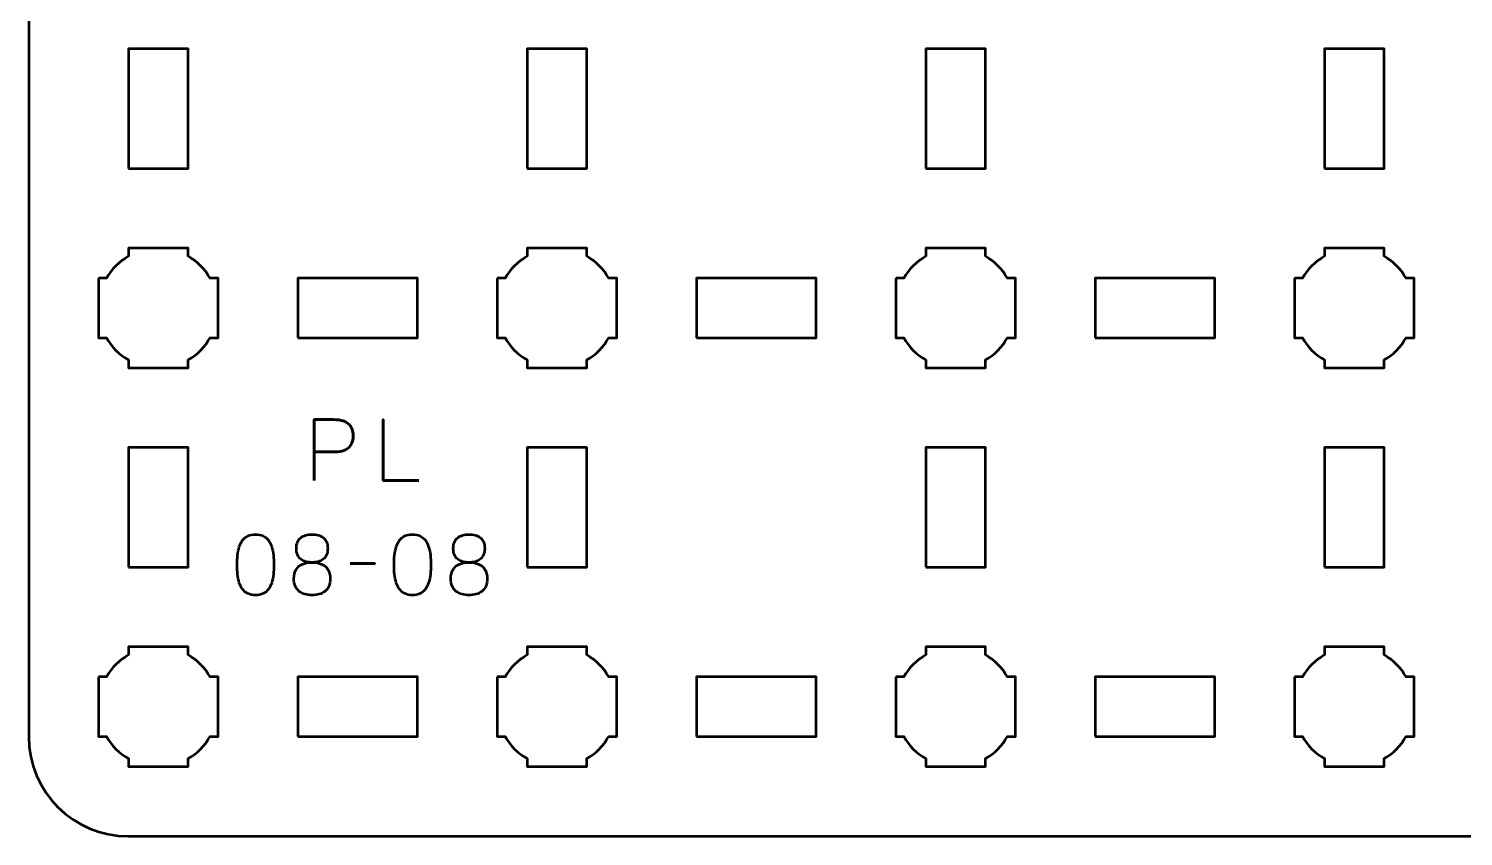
# Model space of a CAD drawing. Header units: centimetres. Extents: x -18.1 to -2.9, y -22.5 to -7.2.
# Drawn here: x -18.15 to -10.95, y -22.5 to -18.45 of the extents above; entities that cross this region are included whole.
import ezdxf

# ---------------------------------------------------------------- set-up
doc = ezdxf.new("R2010")
doc.units = ezdxf.units.CM
doc.header["$MEASUREMENT"] = 0
doc.layers.add('Layer 1', color=7, linetype='Continuous')

msp = doc.modelspace()

# ---------------------------------------------------------------- linework, layer by layer
at = {"layer": 'Layer 1', "lineweight": 53}
for points in [[(-17.65, -19.15), (-17.35, -19.15), (-17.35, -18.55), (-17.65, -18.55), (-17.65, -19.15)], [(-15.65, -19.15), (-15.35, -19.15), (-15.35, -18.55), (-15.65, -18.55), (-15.65, -19.15)], [(-13.65, -19.15), (-13.35, -19.15), (-13.35, -18.55), (-13.65, -18.55), (-13.65, -19.15)], [(-11.65, -19.15), (-11.35, -19.15), (-11.35, -18.55), (-11.65, -18.55), (-11.65, -19.15)], [(-16.8, -20), (-16.2, -20), (-16.2, -19.7), (-16.8, -19.7), (-16.8, -20)], [(-14.8, -20), (-14.2, -20), (-14.2, -19.7), (-14.8, -19.7), (-14.8, -20)], [(-12.8, -20), (-12.2, -20), (-12.2, -19.7), (-12.8, -19.7), (-12.8, -20)], [(-17.65, -21.15), (-17.35, -21.15), (-17.35, -20.55), (-17.65, -20.55), (-17.65, -21.15)], [(-15.65, -21.15), (-15.35, -21.15), (-15.35, -20.55), (-15.65, -20.55), (-15.65, -21.15)], [(-13.65, -21.15), (-13.35, -21.15), (-13.35, -20.55), (-13.65, -20.55), (-13.65, -21.15)], [(-11.65, -21.15), (-11.35, -21.15), (-11.35, -20.55), (-11.65, -20.55), (-11.65, -21.15)], [(-16.8, -22), (-16.2, -22), (-16.2, -21.7), (-16.8, -21.7), (-16.8, -22)], [(-14.8, -22), (-14.2, -22), (-14.2, -21.7), (-14.8, -21.7), (-14.8, -22)], [(-12.8, -22), (-12.2, -22), (-12.2, -21.7), (-12.8, -21.7), (-12.8, -22)]]:
    msp.add_lwpolyline(points, close=True, dxfattribs=at)
for points, knots in [([(-18.15, -22), (-18.15, -22), (-18.15, -7.7), (-18.15, -7.7), (-18.15, -7.7), (-18.15, -7.42391), (-17.92609, -7.2), (-17.65, -7.2), (-17.65, -7.2), (-17.65, -7.2), (-3.35, -7.2), (-3.35, -7.2), (-3.35, -7.2), (-3.07391, -7.2), (-2.85, -7.42391), (-2.85, -7.7), (-2.85, -7.7), (-2.85, -7.7), (-2.85, -22), (-2.85, -22), (-2.85, -22), (-2.85, -22.27609), (-3.07391, -22.5), (-3.35, -22.5), (-3.35, -22.5), (-3.35, -22.5), (-17.65, -22.5), (-17.65, -22.5), (-17.65, -22.5), (-17.92609, -22.5), (-18.15, -22.27609), (-18.15, -22)], [0, 0, 0, 0, 0.125, 0.125, 0.125, 0.125, 0.25, 0.25, 0.25, 0.25, 0.375, 0.375, 0.375, 0.375, 0.5, 0.5, 0.5, 0.5, 0.625, 0.625, 0.625, 0.625, 0.75, 0.75, 0.75, 0.75, 0.875, 0.875, 0.875, 0.875, 1, 1, 1, 1]), ([(-17.8, -19.7), (-17.8, -19.7), (-17.75985, -19.7), (-17.75985, -19.7), (-17.75985, -19.7), (-17.7335, -19.65447), (-17.69553, -19.6165), (-17.65, -19.59015), (-17.65, -19.59015), (-17.65, -19.59015), (-17.65, -19.55), (-17.65, -19.55), (-17.65, -19.55), (-17.65, -19.55), (-17.5, -19.55), (-17.5, -19.55), (-17.5, -19.55), (-17.5, -19.55), (-17.35, -19.55), (-17.35, -19.55), (-17.35, -19.55), (-17.35, -19.55), (-17.35, -19.59015), (-17.35, -19.59015), (-17.35, -19.59015), (-17.30447, -19.6165), (-17.2665, -19.65447), (-17.24015, -19.7), (-17.24015, -19.7), (-17.24015, -19.7), (-17.2, -19.7), (-17.2, -19.7), (-17.2, -19.7), (-17.2, -19.7), (-17.2, -19.85), (-17.2, -19.85), (-17.2, -19.85), (-17.2, -19.85), (-17.2, -20), (-17.2, -20), (-17.2, -20), (-17.2, -20), (-17.24015, -20), (-17.24015, -20), (-17.24015, -20), (-17.2665, -20.04553), (-17.30447, -20.0835), (-17.35, -20.10985), (-17.35, -20.10985), (-17.35, -20.10985), (-17.35, -20.15), (-17.35, -20.15), (-17.35, -20.15), (-17.35, -20.15), (-17.5, -20.15), (-17.5, -20.15), (-17.5, -20.15), (-17.5, -20.15), (-17.65, -20.15), (-17.65, -20.15), (-17.65, -20.15), (-17.65, -20.15), (-17.65, -20.10985), (-17.65, -20.10985), (-17.65, -20.10985), (-17.69553, -20.0835), (-17.7335, -20.04553), (-17.75985, -20), (-17.75985, -20), (-17.75985, -20), (-17.8, -20), (-17.8, -20), (-17.8, -20), (-17.8, -20), (-17.8, -19.85), (-17.8, -19.85), (-17.8, -19.85), (-17.8, -19.85), (-17.8, -19.7), (-17.8, -19.7)], [0, 0, 0, 0, 0.05, 0.05, 0.05, 0.05, 0.1, 0.1, 0.1, 0.1, 0.15, 0.15, 0.15, 0.15, 0.2, 0.2, 0.2, 0.2, 0.25, 0.25, 0.25, 0.25, 0.3, 0.3, 0.3, 0.3, 0.35, 0.35, 0.35, 0.35, 0.4, 0.4, 0.4, 0.4, 0.45, 0.45, 0.45, 0.45, 0.5, 0.5, 0.5, 0.5, 0.55, 0.55, 0.55, 0.55, 0.6, 0.6, 0.6, 0.6, 0.65, 0.65, 0.65, 0.65, 0.7, 0.7, 0.7, 0.7, 0.75, 0.75, 0.75, 0.75, 0.8, 0.8, 0.8, 0.8, 0.85, 0.85, 0.85, 0.85, 0.9, 0.9, 0.9, 0.9, 0.95, 0.95, 0.95, 0.95, 1, 1, 1, 1]), ([(-15.8, -19.7), (-15.8, -19.7), (-15.75985, -19.7), (-15.75985, -19.7), (-15.75985, -19.7), (-15.7335, -19.65447), (-15.69553, -19.6165), (-15.65, -19.59015), (-15.65, -19.59015), (-15.65, -19.59015), (-15.65, -19.55), (-15.65, -19.55), (-15.65, -19.55), (-15.65, -19.55), (-15.5, -19.55), (-15.5, -19.55), (-15.5, -19.55), (-15.5, -19.55), (-15.35, -19.55), (-15.35, -19.55), (-15.35, -19.55), (-15.35, -19.55), (-15.35, -19.59015), (-15.35, -19.59015), (-15.35, -19.59015), (-15.30447, -19.6165), (-15.2665, -19.65447), (-15.24015, -19.7), (-15.24015, -19.7), (-15.24015, -19.7), (-15.2, -19.7), (-15.2, -19.7), (-15.2, -19.7), (-15.2, -19.7), (-15.2, -19.85), (-15.2, -19.85), (-15.2, -19.85), (-15.2, -19.85), (-15.2, -20), (-15.2, -20), (-15.2, -20), (-15.2, -20), (-15.24015, -20), (-15.24015, -20), (-15.24015, -20), (-15.2665, -20.04553), (-15.30447, -20.0835), (-15.35, -20.10985), (-15.35, -20.10985), (-15.35, -20.10985), (-15.35, -20.15), (-15.35, -20.15), (-15.35, -20.15), (-15.35, -20.15), (-15.5, -20.15), (-15.5, -20.15), (-15.5, -20.15), (-15.5, -20.15), (-15.65, -20.15), (-15.65, -20.15), (-15.65, -20.15), (-15.65, -20.15), (-15.65, -20.10985), (-15.65, -20.10985), (-15.65, -20.10985), (-15.69553, -20.0835), (-15.7335, -20.04553), (-15.75985, -20), (-15.75985, -20), (-15.75985, -20), (-15.8, -20), (-15.8, -20), (-15.8, -20), (-15.8, -20), (-15.8, -19.85), (-15.8, -19.85), (-15.8, -19.85), (-15.8, -19.85), (-15.8, -19.7), (-15.8, -19.7)], [0, 0, 0, 0, 0.05, 0.05, 0.05, 0.05, 0.1, 0.1, 0.1, 0.1, 0.15, 0.15, 0.15, 0.15, 0.2, 0.2, 0.2, 0.2, 0.25, 0.25, 0.25, 0.25, 0.3, 0.3, 0.3, 0.3, 0.35, 0.35, 0.35, 0.35, 0.4, 0.4, 0.4, 0.4, 0.45, 0.45, 0.45, 0.45, 0.5, 0.5, 0.5, 0.5, 0.55, 0.55, 0.55, 0.55, 0.6, 0.6, 0.6, 0.6, 0.65, 0.65, 0.65, 0.65, 0.7, 0.7, 0.7, 0.7, 0.75, 0.75, 0.75, 0.75, 0.8, 0.8, 0.8, 0.8, 0.85, 0.85, 0.85, 0.85, 0.9, 0.9, 0.9, 0.9, 0.95, 0.95, 0.95, 0.95, 1, 1, 1, 1]), ([(-13.8, -19.7), (-13.8, -19.7), (-13.75985, -19.7), (-13.75985, -19.7), (-13.75985, -19.7), (-13.7335, -19.65447), (-13.69553, -19.6165), (-13.65, -19.59015), (-13.65, -19.59015), (-13.65, -19.59015), (-13.65, -19.55), (-13.65, -19.55), (-13.65, -19.55), (-13.65, -19.55), (-13.5, -19.55), (-13.5, -19.55), (-13.5, -19.55), (-13.5, -19.55), (-13.35, -19.55), (-13.35, -19.55), (-13.35, -19.55), (-13.35, -19.55), (-13.35, -19.59015), (-13.35, -19.59015), (-13.35, -19.59015), (-13.30447, -19.6165), (-13.2665, -19.65447), (-13.24015, -19.7), (-13.24015, -19.7), (-13.24015, -19.7), (-13.2, -19.7), (-13.2, -19.7), (-13.2, -19.7), (-13.2, -19.7), (-13.2, -19.85), (-13.2, -19.85), (-13.2, -19.85), (-13.2, -19.85), (-13.2, -20), (-13.2, -20), (-13.2, -20), (-13.2, -20), (-13.24015, -20), (-13.24015, -20), (-13.24015, -20), (-13.2665, -20.04553), (-13.30447, -20.0835), (-13.35, -20.10985), (-13.35, -20.10985), (-13.35, -20.10985), (-13.35, -20.15), (-13.35, -20.15), (-13.35, -20.15), (-13.35, -20.15), (-13.5, -20.15), (-13.5, -20.15), (-13.5, -20.15), (-13.5, -20.15), (-13.65, -20.15), (-13.65, -20.15), (-13.65, -20.15), (-13.65, -20.15), (-13.65, -20.10985), (-13.65, -20.10985), (-13.65, -20.10985), (-13.69553, -20.0835), (-13.7335, -20.04553), (-13.75985, -20), (-13.75985, -20), (-13.75985, -20), (-13.8, -20), (-13.8, -20), (-13.8, -20), (-13.8, -20), (-13.8, -19.85), (-13.8, -19.85), (-13.8, -19.85), (-13.8, -19.85), (-13.8, -19.7), (-13.8, -19.7)], [0, 0, 0, 0, 0.05, 0.05, 0.05, 0.05, 0.1, 0.1, 0.1, 0.1, 0.15, 0.15, 0.15, 0.15, 0.2, 0.2, 0.2, 0.2, 0.25, 0.25, 0.25, 0.25, 0.3, 0.3, 0.3, 0.3, 0.35, 0.35, 0.35, 0.35, 0.4, 0.4, 0.4, 0.4, 0.45, 0.45, 0.45, 0.45, 0.5, 0.5, 0.5, 0.5, 0.55, 0.55, 0.55, 0.55, 0.6, 0.6, 0.6, 0.6, 0.65, 0.65, 0.65, 0.65, 0.7, 0.7, 0.7, 0.7, 0.75, 0.75, 0.75, 0.75, 0.8, 0.8, 0.8, 0.8, 0.85, 0.85, 0.85, 0.85, 0.9, 0.9, 0.9, 0.9, 0.95, 0.95, 0.95, 0.95, 1, 1, 1, 1]), ([(-11.8, -19.7), (-11.8, -19.7), (-11.75985, -19.7), (-11.75985, -19.7), (-11.75985, -19.7), (-11.7335, -19.65447), (-11.69553, -19.6165), (-11.65, -19.59015), (-11.65, -19.59015), (-11.65, -19.59015), (-11.65, -19.55), (-11.65, -19.55), (-11.65, -19.55), (-11.65, -19.55), (-11.5, -19.55), (-11.5, -19.55), (-11.5, -19.55), (-11.5, -19.55), (-11.35, -19.55), (-11.35, -19.55), (-11.35, -19.55), (-11.35, -19.55), (-11.35, -19.59015), (-11.35, -19.59015), (-11.35, -19.59015), (-11.30447, -19.6165), (-11.2665, -19.65447), (-11.24015, -19.7), (-11.24015, -19.7), (-11.24015, -19.7), (-11.2, -19.7), (-11.2, -19.7), (-11.2, -19.7), (-11.2, -19.7), (-11.2, -19.85), (-11.2, -19.85), (-11.2, -19.85), (-11.2, -19.85), (-11.2, -20), (-11.2, -20), (-11.2, -20), (-11.2, -20), (-11.24015, -20), (-11.24015, -20), (-11.24015, -20), (-11.2665, -20.04553), (-11.30447, -20.0835), (-11.35, -20.10985), (-11.35, -20.10985), (-11.35, -20.10985), (-11.35, -20.15), (-11.35, -20.15), (-11.35, -20.15), (-11.35, -20.15), (-11.5, -20.15), (-11.5, -20.15), (-11.5, -20.15), (-11.5, -20.15), (-11.65, -20.15), (-11.65, -20.15), (-11.65, -20.15), (-11.65, -20.15), (-11.65, -20.10985), (-11.65, -20.10985), (-11.65, -20.10985), (-11.69553, -20.0835), (-11.7335, -20.04553), (-11.75985, -20), (-11.75985, -20), (-11.75985, -20), (-11.8, -20), (-11.8, -20), (-11.8, -20), (-11.8, -20), (-11.8, -19.85), (-11.8, -19.85), (-11.8, -19.85), (-11.8, -19.85), (-11.8, -19.7), (-11.8, -19.7)], [0, 0, 0, 0, 0.05, 0.05, 0.05, 0.05, 0.1, 0.1, 0.1, 0.1, 0.15, 0.15, 0.15, 0.15, 0.2, 0.2, 0.2, 0.2, 0.25, 0.25, 0.25, 0.25, 0.3, 0.3, 0.3, 0.3, 0.35, 0.35, 0.35, 0.35, 0.4, 0.4, 0.4, 0.4, 0.45, 0.45, 0.45, 0.45, 0.5, 0.5, 0.5, 0.5, 0.55, 0.55, 0.55, 0.55, 0.6, 0.6, 0.6, 0.6, 0.65, 0.65, 0.65, 0.65, 0.7, 0.7, 0.7, 0.7, 0.75, 0.75, 0.75, 0.75, 0.8, 0.8, 0.8, 0.8, 0.85, 0.85, 0.85, 0.85, 0.9, 0.9, 0.9, 0.9, 0.95, 0.95, 0.95, 0.95, 1, 1, 1, 1]), ([(-17.8, -21.7), (-17.8, -21.7), (-17.75985, -21.7), (-17.75985, -21.7), (-17.75985, -21.7), (-17.7335, -21.65447), (-17.69553, -21.6165), (-17.65, -21.59015), (-17.65, -21.59015), (-17.65, -21.59015), (-17.65, -21.55), (-17.65, -21.55), (-17.65, -21.55), (-17.65, -21.55), (-17.5, -21.55), (-17.5, -21.55), (-17.5, -21.55), (-17.5, -21.55), (-17.35, -21.55), (-17.35, -21.55), (-17.35, -21.55), (-17.35, -21.55), (-17.35, -21.59015), (-17.35, -21.59015), (-17.35, -21.59015), (-17.30447, -21.6165), (-17.2665, -21.65447), (-17.24015, -21.7), (-17.24015, -21.7), (-17.24015, -21.7), (-17.2, -21.7), (-17.2, -21.7), (-17.2, -21.7), (-17.2, -21.7), (-17.2, -21.85), (-17.2, -21.85), (-17.2, -21.85), (-17.2, -21.85), (-17.2, -22), (-17.2, -22), (-17.2, -22), (-17.2, -22), (-17.24015, -22), (-17.24015, -22), (-17.24015, -22), (-17.2665, -22.04553), (-17.30447, -22.0835), (-17.35, -22.10985), (-17.35, -22.10985), (-17.35, -22.10985), (-17.35, -22.15), (-17.35, -22.15), (-17.35, -22.15), (-17.35, -22.15), (-17.5, -22.15), (-17.5, -22.15), (-17.5, -22.15), (-17.5, -22.15), (-17.65, -22.15), (-17.65, -22.15), (-17.65, -22.15), (-17.65, -22.15), (-17.65, -22.10985), (-17.65, -22.10985), (-17.65, -22.10985), (-17.69553, -22.0835), (-17.7335, -22.04553), (-17.75985, -22), (-17.75985, -22), (-17.75985, -22), (-17.8, -22), (-17.8, -22), (-17.8, -22), (-17.8, -22), (-17.8, -21.85), (-17.8, -21.85), (-17.8, -21.85), (-17.8, -21.85), (-17.8, -21.7), (-17.8, -21.7)], [0, 0, 0, 0, 0.05, 0.05, 0.05, 0.05, 0.1, 0.1, 0.1, 0.1, 0.15, 0.15, 0.15, 0.15, 0.2, 0.2, 0.2, 0.2, 0.25, 0.25, 0.25, 0.25, 0.3, 0.3, 0.3, 0.3, 0.35, 0.35, 0.35, 0.35, 0.4, 0.4, 0.4, 0.4, 0.45, 0.45, 0.45, 0.45, 0.5, 0.5, 0.5, 0.5, 0.55, 0.55, 0.55, 0.55, 0.6, 0.6, 0.6, 0.6, 0.65, 0.65, 0.65, 0.65, 0.7, 0.7, 0.7, 0.7, 0.75, 0.75, 0.75, 0.75, 0.8, 0.8, 0.8, 0.8, 0.85, 0.85, 0.85, 0.85, 0.9, 0.9, 0.9, 0.9, 0.95, 0.95, 0.95, 0.95, 1, 1, 1, 1]), ([(-15.8, -21.7), (-15.8, -21.7), (-15.75985, -21.7), (-15.75985, -21.7), (-15.75985, -21.7), (-15.7335, -21.65447), (-15.69553, -21.6165), (-15.65, -21.59015), (-15.65, -21.59015), (-15.65, -21.59015), (-15.65, -21.55), (-15.65, -21.55), (-15.65, -21.55), (-15.65, -21.55), (-15.5, -21.55), (-15.5, -21.55), (-15.5, -21.55), (-15.5, -21.55), (-15.35, -21.55), (-15.35, -21.55), (-15.35, -21.55), (-15.35, -21.55), (-15.35, -21.59015), (-15.35, -21.59015), (-15.35, -21.59015), (-15.30447, -21.6165), (-15.2665, -21.65447), (-15.24015, -21.7), (-15.24015, -21.7), (-15.24015, -21.7), (-15.2, -21.7), (-15.2, -21.7), (-15.2, -21.7), (-15.2, -21.7), (-15.2, -21.85), (-15.2, -21.85), (-15.2, -21.85), (-15.2, -21.85), (-15.2, -22), (-15.2, -22), (-15.2, -22), (-15.2, -22), (-15.24015, -22), (-15.24015, -22), (-15.24015, -22), (-15.2665, -22.04553), (-15.30447, -22.0835), (-15.35, -22.10985), (-15.35, -22.10985), (-15.35, -22.10985), (-15.35, -22.15), (-15.35, -22.15), (-15.35, -22.15), (-15.35, -22.15), (-15.5, -22.15), (-15.5, -22.15), (-15.5, -22.15), (-15.5, -22.15), (-15.65, -22.15), (-15.65, -22.15), (-15.65, -22.15), (-15.65, -22.15), (-15.65, -22.10985), (-15.65, -22.10985), (-15.65, -22.10985), (-15.69553, -22.0835), (-15.7335, -22.04553), (-15.75985, -22), (-15.75985, -22), (-15.75985, -22), (-15.8, -22), (-15.8, -22), (-15.8, -22), (-15.8, -22), (-15.8, -21.85), (-15.8, -21.85), (-15.8, -21.85), (-15.8, -21.85), (-15.8, -21.7), (-15.8, -21.7)], [0, 0, 0, 0, 0.05, 0.05, 0.05, 0.05, 0.1, 0.1, 0.1, 0.1, 0.15, 0.15, 0.15, 0.15, 0.2, 0.2, 0.2, 0.2, 0.25, 0.25, 0.25, 0.25, 0.3, 0.3, 0.3, 0.3, 0.35, 0.35, 0.35, 0.35, 0.4, 0.4, 0.4, 0.4, 0.45, 0.45, 0.45, 0.45, 0.5, 0.5, 0.5, 0.5, 0.55, 0.55, 0.55, 0.55, 0.6, 0.6, 0.6, 0.6, 0.65, 0.65, 0.65, 0.65, 0.7, 0.7, 0.7, 0.7, 0.75, 0.75, 0.75, 0.75, 0.8, 0.8, 0.8, 0.8, 0.85, 0.85, 0.85, 0.85, 0.9, 0.9, 0.9, 0.9, 0.95, 0.95, 0.95, 0.95, 1, 1, 1, 1]), ([(-13.8, -21.7), (-13.8, -21.7), (-13.75985, -21.7), (-13.75985, -21.7), (-13.75985, -21.7), (-13.7335, -21.65447), (-13.69553, -21.6165), (-13.65, -21.59015), (-13.65, -21.59015), (-13.65, -21.59015), (-13.65, -21.55), (-13.65, -21.55), (-13.65, -21.55), (-13.65, -21.55), (-13.5, -21.55), (-13.5, -21.55), (-13.5, -21.55), (-13.5, -21.55), (-13.35, -21.55), (-13.35, -21.55), (-13.35, -21.55), (-13.35, -21.55), (-13.35, -21.59015), (-13.35, -21.59015), (-13.35, -21.59015), (-13.30447, -21.6165), (-13.2665, -21.65447), (-13.24015, -21.7), (-13.24015, -21.7), (-13.24015, -21.7), (-13.2, -21.7), (-13.2, -21.7), (-13.2, -21.7), (-13.2, -21.7), (-13.2, -21.85), (-13.2, -21.85), (-13.2, -21.85), (-13.2, -21.85), (-13.2, -22), (-13.2, -22), (-13.2, -22), (-13.2, -22), (-13.24015, -22), (-13.24015, -22), (-13.24015, -22), (-13.2665, -22.04553), (-13.30447, -22.0835), (-13.35, -22.10985), (-13.35, -22.10985), (-13.35, -22.10985), (-13.35, -22.15), (-13.35, -22.15), (-13.35, -22.15), (-13.35, -22.15), (-13.5, -22.15), (-13.5, -22.15), (-13.5, -22.15), (-13.5, -22.15), (-13.65, -22.15), (-13.65, -22.15), (-13.65, -22.15), (-13.65, -22.15), (-13.65, -22.10985), (-13.65, -22.10985), (-13.65, -22.10985), (-13.69553, -22.0835), (-13.7335, -22.04553), (-13.75985, -22), (-13.75985, -22), (-13.75985, -22), (-13.8, -22), (-13.8, -22), (-13.8, -22), (-13.8, -22), (-13.8, -21.85), (-13.8, -21.85), (-13.8, -21.85), (-13.8, -21.85), (-13.8, -21.7), (-13.8, -21.7)], [0, 0, 0, 0, 0.05, 0.05, 0.05, 0.05, 0.1, 0.1, 0.1, 0.1, 0.15, 0.15, 0.15, 0.15, 0.2, 0.2, 0.2, 0.2, 0.25, 0.25, 0.25, 0.25, 0.3, 0.3, 0.3, 0.3, 0.35, 0.35, 0.35, 0.35, 0.4, 0.4, 0.4, 0.4, 0.45, 0.45, 0.45, 0.45, 0.5, 0.5, 0.5, 0.5, 0.55, 0.55, 0.55, 0.55, 0.6, 0.6, 0.6, 0.6, 0.65, 0.65, 0.65, 0.65, 0.7, 0.7, 0.7, 0.7, 0.75, 0.75, 0.75, 0.75, 0.8, 0.8, 0.8, 0.8, 0.85, 0.85, 0.85, 0.85, 0.9, 0.9, 0.9, 0.9, 0.95, 0.95, 0.95, 0.95, 1, 1, 1, 1]), ([(-11.8, -21.7), (-11.8, -21.7), (-11.75985, -21.7), (-11.75985, -21.7), (-11.75985, -21.7), (-11.7335, -21.65447), (-11.69553, -21.6165), (-11.65, -21.59015), (-11.65, -21.59015), (-11.65, -21.59015), (-11.65, -21.55), (-11.65, -21.55), (-11.65, -21.55), (-11.65, -21.55), (-11.5, -21.55), (-11.5, -21.55), (-11.5, -21.55), (-11.5, -21.55), (-11.35, -21.55), (-11.35, -21.55), (-11.35, -21.55), (-11.35, -21.55), (-11.35, -21.59015), (-11.35, -21.59015), (-11.35, -21.59015), (-11.30447, -21.6165), (-11.2665, -21.65447), (-11.24015, -21.7), (-11.24015, -21.7), (-11.24015, -21.7), (-11.2, -21.7), (-11.2, -21.7), (-11.2, -21.7), (-11.2, -21.7), (-11.2, -21.85), (-11.2, -21.85), (-11.2, -21.85), (-11.2, -21.85), (-11.2, -22), (-11.2, -22), (-11.2, -22), (-11.2, -22), (-11.24015, -22), (-11.24015, -22), (-11.24015, -22), (-11.2665, -22.04553), (-11.30447, -22.0835), (-11.35, -22.10985), (-11.35, -22.10985), (-11.35, -22.10985), (-11.35, -22.15), (-11.35, -22.15), (-11.35, -22.15), (-11.35, -22.15), (-11.5, -22.15), (-11.5, -22.15), (-11.5, -22.15), (-11.5, -22.15), (-11.65, -22.15), (-11.65, -22.15), (-11.65, -22.15), (-11.65, -22.15), (-11.65, -22.10985), (-11.65, -22.10985), (-11.65, -22.10985), (-11.69553, -22.0835), (-11.7335, -22.04553), (-11.75985, -22), (-11.75985, -22), (-11.75985, -22), (-11.8, -22), (-11.8, -22), (-11.8, -22), (-11.8, -22), (-11.8, -21.85), (-11.8, -21.85), (-11.8, -21.85), (-11.8, -21.85), (-11.8, -21.7), (-11.8, -21.7)], [0, 0, 0, 0, 0.05, 0.05, 0.05, 0.05, 0.1, 0.1, 0.1, 0.1, 0.15, 0.15, 0.15, 0.15, 0.2, 0.2, 0.2, 0.2, 0.25, 0.25, 0.25, 0.25, 0.3, 0.3, 0.3, 0.3, 0.35, 0.35, 0.35, 0.35, 0.4, 0.4, 0.4, 0.4, 0.45, 0.45, 0.45, 0.45, 0.5, 0.5, 0.5, 0.5, 0.55, 0.55, 0.55, 0.55, 0.6, 0.6, 0.6, 0.6, 0.65, 0.65, 0.65, 0.65, 0.7, 0.7, 0.7, 0.7, 0.75, 0.75, 0.75, 0.75, 0.8, 0.8, 0.8, 0.8, 0.85, 0.85, 0.85, 0.85, 0.9, 0.9, 0.9, 0.9, 0.95, 0.95, 0.95, 0.95, 1, 1, 1, 1])]:
    msp.add_open_spline(points, degree=3, knots=knots, dxfattribs=at)
at = {"layer": 'Layer 1', "color": 5, "lineweight": 53}
for points, knots in [([(-16.71758, -20.71494), (-16.71758, -20.71494), (-16.71758, -20.40972), (-16.71758, -20.40972), (-16.71758, -20.40972), (-16.71758, -20.40972), (-16.62021, -20.40972), (-16.62021, -20.40972), (-16.62021, -20.40972), (-16.60074, -20.40979), (-16.58473, -20.41198), (-16.5721, -20.41621), (-16.5721, -20.41621), (-16.55954, -20.42037), (-16.54966, -20.42616), (-16.54253, -20.4335), (-16.54253, -20.4335), (-16.53541, -20.44076), (-16.53033, -20.44909), (-16.52722, -20.45847), (-16.52722, -20.45847), (-16.52419, -20.46786), (-16.52243, -20.47766), (-16.522, -20.48804), (-16.522, -20.48804), (-16.52151, -20.49841), (-16.52271, -20.50857), (-16.52553, -20.51844), (-16.52553, -20.51844), (-16.52842, -20.52832), (-16.53329, -20.53728), (-16.54028, -20.54533), (-16.54028, -20.54533), (-16.54719, -20.55337), (-16.55657, -20.55979), (-16.56836, -20.56452), (-16.56836, -20.56452), (-16.58014, -20.56931), (-16.59474, -20.57171), (-16.61217, -20.57185), (-16.61217, -20.57185), (-16.61217, -20.57185), (-16.71758, -20.57185), (-16.71758, -20.57185), (-16.71758, -20.57185), (-16.71758, -20.57185), (-16.61217, -20.57185), (-16.61217, -20.57185), (-16.61217, -20.57185), (-16.5951, -20.57171), (-16.58063, -20.56931), (-16.56892, -20.56452), (-16.56892, -20.56452), (-16.55714, -20.55979), (-16.54775, -20.55337), (-16.5407, -20.54533), (-16.5407, -20.54533), (-16.53371, -20.53728), (-16.5287, -20.52832), (-16.52574, -20.51844), (-16.52574, -20.51844), (-16.52278, -20.50857), (-16.52151, -20.49841), (-16.522, -20.48804), (-16.522, -20.48804), (-16.52243, -20.47766), (-16.52419, -20.46786), (-16.52736, -20.45847), (-16.52736, -20.45847), (-16.53047, -20.44909), (-16.53569, -20.44076), (-16.54282, -20.4335), (-16.54282, -20.4335), (-16.55001, -20.42616), (-16.55989, -20.42037), (-16.57245, -20.41621), (-16.57245, -20.41621), (-16.58508, -20.41198), (-16.60095, -20.40979), (-16.62021, -20.40972), (-16.62021, -20.40972), (-16.62021, -20.40972), (-16.71758, -20.40972), (-16.71758, -20.40972), (-16.71758, -20.40972), (-16.71758, -20.40972), (-16.71758, -20.71494), (-16.71758, -20.71494)], [0, 0, 0, 0, 0.0454545, 0.0454545, 0.0454545, 0.0454545, 0.0909091, 0.0909091, 0.0909091, 0.0909091, 0.1363636, 0.1363636, 0.1363636, 0.1363636, 0.1818182, 0.1818182, 0.1818182, 0.1818182, 0.2272727, 0.2272727, 0.2272727, 0.2272727, 0.2727273, 0.2727273, 0.2727273, 0.2727273, 0.3181818, 0.3181818, 0.3181818, 0.3181818, 0.3636364, 0.3636364, 0.3636364, 0.3636364, 0.4090909, 0.4090909, 0.4090909, 0.4090909, 0.4545455, 0.4545455, 0.4545455, 0.4545455, 0.5, 0.5, 0.5, 0.5, 0.5454545, 0.5454545, 0.5454545, 0.5454545, 0.5909091, 0.5909091, 0.5909091, 0.5909091, 0.6363636, 0.6363636, 0.6363636, 0.6363636, 0.6818182, 0.6818182, 0.6818182, 0.6818182, 0.7272727, 0.7272727, 0.7272727, 0.7272727, 0.7727273, 0.7727273, 0.7727273, 0.7727273, 0.8181818, 0.8181818, 0.8181818, 0.8181818, 0.8636364, 0.8636364, 0.8636364, 0.8636364, 0.9090909, 0.9090909, 0.9090909, 0.9090909, 0.9545455, 0.9545455, 0.9545455, 0.9545455, 1, 1, 1, 1]), ([(-16.19308, -20.71494), (-16.19308, -20.71494), (-16.3713, -20.71494), (-16.3713, -20.71494), (-16.3713, -20.71494), (-16.3713, -20.71494), (-16.3713, -20.40972), (-16.3713, -20.40972), (-16.3713, -20.40972), (-16.3713, -20.40972), (-16.3713, -20.71494), (-16.3713, -20.71494), (-16.3713, -20.71494), (-16.3713, -20.71494), (-16.19308, -20.71494), (-16.19308, -20.71494)], [0, 0, 0, 0, 0.25, 0.25, 0.25, 0.25, 0.5, 0.5, 0.5, 0.5, 0.75, 0.75, 0.75, 0.75, 1, 1, 1, 1]), ([(-17.01222, -21.29025), (-16.99741, -21.29018), (-16.98464, -21.28757), (-16.97398, -21.28249), (-16.97398, -21.28249), (-16.9634, -21.27741), (-16.95458, -21.27014), (-16.94753, -21.2609), (-16.94753, -21.2609), (-16.94054, -21.25159), (-16.93504, -21.24058), (-16.93095, -21.22788), (-16.93095, -21.22788), (-16.92692, -21.21518), (-16.92403, -21.20128), (-16.92241, -21.18604), (-16.92241, -21.18604), (-16.92071, -21.1708), (-16.91987, -21.15478), (-16.91994, -21.13785), (-16.91994, -21.13785), (-16.91987, -21.12099), (-16.92071, -21.10497), (-16.92241, -21.0898), (-16.92241, -21.0898), (-16.92403, -21.07463), (-16.92692, -21.06066), (-16.93095, -21.04796), (-16.93095, -21.04796), (-16.93504, -21.03533), (-16.94054, -21.02433), (-16.94753, -21.01494), (-16.94753, -21.01494), (-16.95458, -21.00563), (-16.9634, -20.99836), (-16.97398, -20.99328), (-16.97398, -20.99328), (-16.98464, -20.98813), (-16.99741, -20.98552), (-17.01222, -20.98545), (-17.01222, -20.98545), (-17.02704, -20.98552), (-17.03981, -20.98813), (-17.05047, -20.99328), (-17.05047, -20.99328), (-17.06105, -20.99836), (-17.06987, -21.00563), (-17.07692, -21.01494), (-17.07692, -21.01494), (-17.08391, -21.02433), (-17.08941, -21.03533), (-17.0935, -21.04796), (-17.0935, -21.04796), (-17.09753, -21.06066), (-17.10042, -21.07463), (-17.10204, -21.0898), (-17.10204, -21.0898), (-17.10373, -21.10497), (-17.10458, -21.12099), (-17.10451, -21.13785), (-17.10451, -21.13785), (-17.10458, -21.15478), (-17.10373, -21.1708), (-17.10204, -21.18604), (-17.10204, -21.18604), (-17.10042, -21.20128), (-17.09753, -21.21518), (-17.0935, -21.22788), (-17.0935, -21.22788), (-17.08941, -21.24058), (-17.08391, -21.25159), (-17.07692, -21.2609), (-17.07692, -21.2609), (-17.06987, -21.27014), (-17.06105, -21.27741), (-17.05047, -21.28249), (-17.05047, -21.28249), (-17.03981, -21.28757), (-17.02704, -21.29018), (-17.01222, -21.29025)], [0, 0, 0, 0, 0.05, 0.05, 0.05, 0.05, 0.1, 0.1, 0.1, 0.1, 0.15, 0.15, 0.15, 0.15, 0.2, 0.2, 0.2, 0.2, 0.25, 0.25, 0.25, 0.25, 0.3, 0.3, 0.3, 0.3, 0.35, 0.35, 0.35, 0.35, 0.4, 0.4, 0.4, 0.4, 0.45, 0.45, 0.45, 0.45, 0.5, 0.5, 0.5, 0.5, 0.55, 0.55, 0.55, 0.55, 0.6, 0.6, 0.6, 0.6, 0.65, 0.65, 0.65, 0.65, 0.7, 0.7, 0.7, 0.7, 0.75, 0.75, 0.75, 0.75, 0.8, 0.8, 0.8, 0.8, 0.85, 0.85, 0.85, 0.85, 0.9, 0.9, 0.9, 0.9, 0.95, 0.95, 0.95, 0.95, 1, 1, 1, 1]), ([(-17.01222, -21.29025), (-16.99741, -21.29018), (-16.98464, -21.28757), (-16.97398, -21.28249), (-16.97398, -21.28249), (-16.9634, -21.27741), (-16.95458, -21.27014), (-16.94753, -21.2609), (-16.94753, -21.2609), (-16.94054, -21.25159), (-16.93504, -21.24058), (-16.93095, -21.22788), (-16.93095, -21.22788), (-16.92692, -21.21518), (-16.92403, -21.20128), (-16.92241, -21.18604), (-16.92241, -21.18604), (-16.92071, -21.1708), (-16.91987, -21.15478), (-16.91994, -21.13785), (-16.91994, -21.13785), (-16.91987, -21.12099), (-16.92071, -21.10497), (-16.92241, -21.0898), (-16.92241, -21.0898), (-16.92403, -21.07463), (-16.92692, -21.06066), (-16.93095, -21.04796), (-16.93095, -21.04796), (-16.93504, -21.03533), (-16.94054, -21.02433), (-16.94753, -21.01494), (-16.94753, -21.01494), (-16.95458, -21.00563), (-16.9634, -20.99836), (-16.97398, -20.99328), (-16.97398, -20.99328), (-16.98464, -20.98813), (-16.99741, -20.98552), (-17.01222, -20.98545), (-17.01222, -20.98545), (-17.02704, -20.98552), (-17.03981, -20.98813), (-17.05047, -20.99328), (-17.05047, -20.99328), (-17.06105, -20.99836), (-17.06987, -21.00563), (-17.07692, -21.01494), (-17.07692, -21.01494), (-17.08391, -21.02433), (-17.08941, -21.03533), (-17.0935, -21.04796), (-17.0935, -21.04796), (-17.09753, -21.06066), (-17.10042, -21.07463), (-17.10204, -21.0898), (-17.10204, -21.0898), (-17.10373, -21.10497), (-17.10458, -21.12099), (-17.10451, -21.13785), (-17.10451, -21.13785), (-17.10458, -21.15478), (-17.10373, -21.1708), (-17.10204, -21.18604), (-17.10204, -21.18604), (-17.10042, -21.20128), (-17.09753, -21.21518), (-17.0935, -21.22788), (-17.0935, -21.22788), (-17.08941, -21.24058), (-17.08391, -21.25159), (-17.07692, -21.2609), (-17.07692, -21.2609), (-17.06987, -21.27014), (-17.06105, -21.27741), (-17.05047, -21.28249), (-17.05047, -21.28249), (-17.03981, -21.28757), (-17.02704, -21.29018), (-17.01222, -21.29025)], [0, 0, 0, 0, 0.05, 0.05, 0.05, 0.05, 0.1, 0.1, 0.1, 0.1, 0.15, 0.15, 0.15, 0.15, 0.2, 0.2, 0.2, 0.2, 0.25, 0.25, 0.25, 0.25, 0.3, 0.3, 0.3, 0.3, 0.35, 0.35, 0.35, 0.35, 0.4, 0.4, 0.4, 0.4, 0.45, 0.45, 0.45, 0.45, 0.5, 0.5, 0.5, 0.5, 0.55, 0.55, 0.55, 0.55, 0.6, 0.6, 0.6, 0.6, 0.65, 0.65, 0.65, 0.65, 0.7, 0.7, 0.7, 0.7, 0.75, 0.75, 0.75, 0.75, 0.8, 0.8, 0.8, 0.8, 0.85, 0.85, 0.85, 0.85, 0.9, 0.9, 0.9, 0.9, 0.95, 0.95, 0.95, 0.95, 1, 1, 1, 1]), ([(-16.72859, -21.12642), (-16.71773, -21.12642), (-16.70757, -21.12515), (-16.69804, -21.12261), (-16.69804, -21.12261), (-16.68859, -21.12), (-16.68026, -21.11591), (-16.673, -21.11033), (-16.673, -21.11033), (-16.6658, -21.10476), (-16.66016, -21.09749), (-16.65606, -21.08853), (-16.65606, -21.08853), (-16.65197, -21.07964), (-16.64993, -21.06885), (-16.64986, -21.05615), (-16.64986, -21.05615), (-16.64993, -21.04345), (-16.6519, -21.03258), (-16.65578, -21.02355), (-16.65578, -21.02355), (-16.65966, -21.01452), (-16.66517, -21.00711), (-16.67222, -21.0014), (-16.67222, -21.0014), (-16.67928, -20.99575), (-16.6876, -20.99159), (-16.6972, -20.98898), (-16.6972, -20.98898), (-16.70672, -20.98637), (-16.71724, -20.98524), (-16.72859, -20.98545), (-16.72859, -20.98545), (-16.73995, -20.98559), (-16.75047, -20.98708), (-16.75999, -20.98969), (-16.75999, -20.98969), (-16.76959, -20.99237), (-16.77791, -20.99646), (-16.78497, -21.00203), (-16.78497, -21.00203), (-16.79202, -21.00761), (-16.79753, -21.01487), (-16.80141, -21.02376), (-16.80141, -21.02376), (-16.80529, -21.03272), (-16.80726, -21.04345), (-16.80733, -21.05615), (-16.80733, -21.05615), (-16.80726, -21.06885), (-16.80522, -21.07964), (-16.80112, -21.08853), (-16.80112, -21.08853), (-16.79703, -21.09749), (-16.79139, -21.10476), (-16.78412, -21.11033), (-16.78412, -21.11033), (-16.77692, -21.11591), (-16.7686, -21.12), (-16.75914, -21.12261), (-16.75914, -21.12261), (-16.74962, -21.12515), (-16.73946, -21.12642), (-16.72859, -21.12642)], [0, 0, 0, 0, 0.0625, 0.0625, 0.0625, 0.0625, 0.125, 0.125, 0.125, 0.125, 0.1875, 0.1875, 0.1875, 0.1875, 0.25, 0.25, 0.25, 0.25, 0.3125, 0.3125, 0.3125, 0.3125, 0.375, 0.375, 0.375, 0.375, 0.4375, 0.4375, 0.4375, 0.4375, 0.5, 0.5, 0.5, 0.5, 0.5625, 0.5625, 0.5625, 0.5625, 0.625, 0.625, 0.625, 0.625, 0.6875, 0.6875, 0.6875, 0.6875, 0.75, 0.75, 0.75, 0.75, 0.8125, 0.8125, 0.8125, 0.8125, 0.875, 0.875, 0.875, 0.875, 0.9375, 0.9375, 0.9375, 0.9375, 1, 1, 1, 1]), ([(-16.72859, -21.12642), (-16.71773, -21.12642), (-16.70757, -21.12515), (-16.69804, -21.12261), (-16.69804, -21.12261), (-16.68859, -21.12), (-16.68026, -21.11591), (-16.673, -21.11033), (-16.673, -21.11033), (-16.6658, -21.10476), (-16.66016, -21.09749), (-16.65606, -21.08853), (-16.65606, -21.08853), (-16.65197, -21.07964), (-16.64993, -21.06885), (-16.64986, -21.05615), (-16.64986, -21.05615), (-16.64993, -21.04345), (-16.6519, -21.03258), (-16.65578, -21.02355), (-16.65578, -21.02355), (-16.65966, -21.01452), (-16.66517, -21.00711), (-16.67222, -21.0014), (-16.67222, -21.0014), (-16.67928, -20.99575), (-16.6876, -20.99159), (-16.6972, -20.98898), (-16.6972, -20.98898), (-16.70672, -20.98637), (-16.71724, -20.98524), (-16.72859, -20.98545), (-16.72859, -20.98545), (-16.73995, -20.98559), (-16.75047, -20.98708), (-16.75999, -20.98969), (-16.75999, -20.98969), (-16.76959, -20.99237), (-16.77791, -20.99646), (-16.78497, -21.00203), (-16.78497, -21.00203), (-16.79202, -21.00761), (-16.79753, -21.01487), (-16.80141, -21.02376), (-16.80141, -21.02376), (-16.80529, -21.03272), (-16.80726, -21.04345), (-16.80733, -21.05615), (-16.80733, -21.05615), (-16.80726, -21.06885), (-16.80522, -21.07964), (-16.80112, -21.08853), (-16.80112, -21.08853), (-16.79703, -21.09749), (-16.79139, -21.10476), (-16.78412, -21.11033), (-16.78412, -21.11033), (-16.77692, -21.11591), (-16.7686, -21.12), (-16.75914, -21.12261), (-16.75914, -21.12261), (-16.74962, -21.12515), (-16.73946, -21.12642), (-16.72859, -21.12642)], [0, 0, 0, 0, 0.0625, 0.0625, 0.0625, 0.0625, 0.125, 0.125, 0.125, 0.125, 0.1875, 0.1875, 0.1875, 0.1875, 0.25, 0.25, 0.25, 0.25, 0.3125, 0.3125, 0.3125, 0.3125, 0.375, 0.375, 0.375, 0.375, 0.4375, 0.4375, 0.4375, 0.4375, 0.5, 0.5, 0.5, 0.5, 0.5625, 0.5625, 0.5625, 0.5625, 0.625, 0.625, 0.625, 0.625, 0.6875, 0.6875, 0.6875, 0.6875, 0.75, 0.75, 0.75, 0.75, 0.8125, 0.8125, 0.8125, 0.8125, 0.875, 0.875, 0.875, 0.875, 0.9375, 0.9375, 0.9375, 0.9375, 1, 1, 1, 1]), ([(-16.22483, -21.29025), (-16.21002, -21.29018), (-16.19725, -21.28757), (-16.18659, -21.28249), (-16.18659, -21.28249), (-16.17601, -21.27741), (-16.16719, -21.27014), (-16.16014, -21.2609), (-16.16014, -21.2609), (-16.15315, -21.25159), (-16.14765, -21.24058), (-16.14356, -21.22788), (-16.14356, -21.22788), (-16.13953, -21.21518), (-16.13664, -21.20128), (-16.13502, -21.18604), (-16.13502, -21.18604), (-16.13332, -21.1708), (-16.13248, -21.15478), (-16.13255, -21.13785), (-16.13255, -21.13785), (-16.13248, -21.12099), (-16.13332, -21.10497), (-16.13502, -21.0898), (-16.13502, -21.0898), (-16.13664, -21.07463), (-16.13953, -21.06066), (-16.14356, -21.04796), (-16.14356, -21.04796), (-16.14765, -21.03533), (-16.15315, -21.02433), (-16.16014, -21.01494), (-16.16014, -21.01494), (-16.16719, -21.00563), (-16.17601, -20.99836), (-16.18659, -20.99328), (-16.18659, -20.99328), (-16.19725, -20.98813), (-16.21002, -20.98552), (-16.22483, -20.98545), (-16.22483, -20.98545), (-16.23965, -20.98552), (-16.25242, -20.98813), (-16.26308, -20.99328), (-16.26308, -20.99328), (-16.27366, -20.99836), (-16.28248, -21.00563), (-16.28953, -21.01494), (-16.28953, -21.01494), (-16.29652, -21.02433), (-16.30202, -21.03533), (-16.30611, -21.04796), (-16.30611, -21.04796), (-16.31014, -21.06066), (-16.31303, -21.07463), (-16.31465, -21.0898), (-16.31465, -21.0898), (-16.31634, -21.10497), (-16.31719, -21.12099), (-16.31712, -21.13785), (-16.31712, -21.13785), (-16.31719, -21.15478), (-16.31634, -21.1708), (-16.31465, -21.18604), (-16.31465, -21.18604), (-16.31303, -21.20128), (-16.31014, -21.21518), (-16.30611, -21.22788), (-16.30611, -21.22788), (-16.30202, -21.24058), (-16.29652, -21.25159), (-16.28953, -21.2609), (-16.28953, -21.2609), (-16.28248, -21.27014), (-16.27366, -21.27741), (-16.26308, -21.28249), (-16.26308, -21.28249), (-16.25242, -21.28757), (-16.23965, -21.29018), (-16.22483, -21.29025)], [0, 0, 0, 0, 0.05, 0.05, 0.05, 0.05, 0.1, 0.1, 0.1, 0.1, 0.15, 0.15, 0.15, 0.15, 0.2, 0.2, 0.2, 0.2, 0.25, 0.25, 0.25, 0.25, 0.3, 0.3, 0.3, 0.3, 0.35, 0.35, 0.35, 0.35, 0.4, 0.4, 0.4, 0.4, 0.45, 0.45, 0.45, 0.45, 0.5, 0.5, 0.5, 0.5, 0.55, 0.55, 0.55, 0.55, 0.6, 0.6, 0.6, 0.6, 0.65, 0.65, 0.65, 0.65, 0.7, 0.7, 0.7, 0.7, 0.75, 0.75, 0.75, 0.75, 0.8, 0.8, 0.8, 0.8, 0.85, 0.85, 0.85, 0.85, 0.9, 0.9, 0.9, 0.9, 0.95, 0.95, 0.95, 0.95, 1, 1, 1, 1]), ([(-16.22483, -21.29025), (-16.21002, -21.29018), (-16.19725, -21.28757), (-16.18659, -21.28249), (-16.18659, -21.28249), (-16.17601, -21.27741), (-16.16719, -21.27014), (-16.16014, -21.2609), (-16.16014, -21.2609), (-16.15315, -21.25159), (-16.14765, -21.24058), (-16.14356, -21.22788), (-16.14356, -21.22788), (-16.13953, -21.21518), (-16.13664, -21.20128), (-16.13502, -21.18604), (-16.13502, -21.18604), (-16.13332, -21.1708), (-16.13248, -21.15478), (-16.13255, -21.13785), (-16.13255, -21.13785), (-16.13248, -21.12099), (-16.13332, -21.10497), (-16.13502, -21.0898), (-16.13502, -21.0898), (-16.13664, -21.07463), (-16.13953, -21.06066), (-16.14356, -21.04796), (-16.14356, -21.04796), (-16.14765, -21.03533), (-16.15315, -21.02433), (-16.16014, -21.01494), (-16.16014, -21.01494), (-16.16719, -21.00563), (-16.17601, -20.99836), (-16.18659, -20.99328), (-16.18659, -20.99328), (-16.19725, -20.98813), (-16.21002, -20.98552), (-16.22483, -20.98545), (-16.22483, -20.98545), (-16.23965, -20.98552), (-16.25242, -20.98813), (-16.26308, -20.99328), (-16.26308, -20.99328), (-16.27366, -20.99836), (-16.28248, -21.00563), (-16.28953, -21.01494), (-16.28953, -21.01494), (-16.29652, -21.02433), (-16.30202, -21.03533), (-16.30611, -21.04796), (-16.30611, -21.04796), (-16.31014, -21.06066), (-16.31303, -21.07463), (-16.31465, -21.0898), (-16.31465, -21.0898), (-16.31634, -21.10497), (-16.31719, -21.12099), (-16.31712, -21.13785), (-16.31712, -21.13785), (-16.31719, -21.15478), (-16.31634, -21.1708), (-16.31465, -21.18604), (-16.31465, -21.18604), (-16.31303, -21.20128), (-16.31014, -21.21518), (-16.30611, -21.22788), (-16.30611, -21.22788), (-16.30202, -21.24058), (-16.29652, -21.25159), (-16.28953, -21.2609), (-16.28953, -21.2609), (-16.28248, -21.27014), (-16.27366, -21.27741), (-16.26308, -21.28249), (-16.26308, -21.28249), (-16.25242, -21.28757), (-16.23965, -21.29018), (-16.22483, -21.29025)], [0, 0, 0, 0, 0.05, 0.05, 0.05, 0.05, 0.1, 0.1, 0.1, 0.1, 0.15, 0.15, 0.15, 0.15, 0.2, 0.2, 0.2, 0.2, 0.25, 0.25, 0.25, 0.25, 0.3, 0.3, 0.3, 0.3, 0.35, 0.35, 0.35, 0.35, 0.4, 0.4, 0.4, 0.4, 0.45, 0.45, 0.45, 0.45, 0.5, 0.5, 0.5, 0.5, 0.55, 0.55, 0.55, 0.55, 0.6, 0.6, 0.6, 0.6, 0.65, 0.65, 0.65, 0.65, 0.7, 0.7, 0.7, 0.7, 0.75, 0.75, 0.75, 0.75, 0.8, 0.8, 0.8, 0.8, 0.85, 0.85, 0.85, 0.85, 0.9, 0.9, 0.9, 0.9, 0.95, 0.95, 0.95, 0.95, 1, 1, 1, 1]), ([(-15.9412, -21.12642), (-15.93034, -21.12642), (-15.92018, -21.12515), (-15.91065, -21.12261), (-15.91065, -21.12261), (-15.9012, -21.12), (-15.89287, -21.11591), (-15.88561, -21.11033), (-15.88561, -21.11033), (-15.87841, -21.10476), (-15.87277, -21.09749), (-15.86867, -21.08853), (-15.86867, -21.08853), (-15.86458, -21.07964), (-15.86254, -21.06885), (-15.86247, -21.05615), (-15.86247, -21.05615), (-15.86254, -21.04345), (-15.86451, -21.03258), (-15.86839, -21.02355), (-15.86839, -21.02355), (-15.87227, -21.01452), (-15.87778, -21.00711), (-15.88483, -21.0014), (-15.88483, -21.0014), (-15.89189, -20.99575), (-15.90021, -20.99159), (-15.90981, -20.98898), (-15.90981, -20.98898), (-15.91933, -20.98637), (-15.92985, -20.98524), (-15.9412, -20.98545), (-15.9412, -20.98545), (-15.95256, -20.98559), (-15.96308, -20.98708), (-15.9726, -20.98969), (-15.9726, -20.98969), (-15.9822, -20.99237), (-15.99052, -20.99646), (-15.99758, -21.00203), (-15.99758, -21.00203), (-16.00463, -21.00761), (-16.01014, -21.01487), (-16.01402, -21.02376), (-16.01402, -21.02376), (-16.0179, -21.03272), (-16.01987, -21.04345), (-16.01994, -21.05615), (-16.01994, -21.05615), (-16.01987, -21.06885), (-16.01783, -21.07964), (-16.01373, -21.08853), (-16.01373, -21.08853), (-16.00964, -21.09749), (-16.004, -21.10476), (-15.99673, -21.11033), (-15.99673, -21.11033), (-15.98953, -21.11591), (-15.98121, -21.12), (-15.97175, -21.12261), (-15.97175, -21.12261), (-15.96223, -21.12515), (-15.95207, -21.12642), (-15.9412, -21.12642)], [0, 0, 0, 0, 0.0625, 0.0625, 0.0625, 0.0625, 0.125, 0.125, 0.125, 0.125, 0.1875, 0.1875, 0.1875, 0.1875, 0.25, 0.25, 0.25, 0.25, 0.3125, 0.3125, 0.3125, 0.3125, 0.375, 0.375, 0.375, 0.375, 0.4375, 0.4375, 0.4375, 0.4375, 0.5, 0.5, 0.5, 0.5, 0.5625, 0.5625, 0.5625, 0.5625, 0.625, 0.625, 0.625, 0.625, 0.6875, 0.6875, 0.6875, 0.6875, 0.75, 0.75, 0.75, 0.75, 0.8125, 0.8125, 0.8125, 0.8125, 0.875, 0.875, 0.875, 0.875, 0.9375, 0.9375, 0.9375, 0.9375, 1, 1, 1, 1]), ([(-15.9412, -21.12642), (-15.93034, -21.12642), (-15.92018, -21.12515), (-15.91065, -21.12261), (-15.91065, -21.12261), (-15.9012, -21.12), (-15.89287, -21.11591), (-15.88561, -21.11033), (-15.88561, -21.11033), (-15.87841, -21.10476), (-15.87277, -21.09749), (-15.86867, -21.08853), (-15.86867, -21.08853), (-15.86458, -21.07964), (-15.86254, -21.06885), (-15.86247, -21.05615), (-15.86247, -21.05615), (-15.86254, -21.04345), (-15.86451, -21.03258), (-15.86839, -21.02355), (-15.86839, -21.02355), (-15.87227, -21.01452), (-15.87778, -21.00711), (-15.88483, -21.0014), (-15.88483, -21.0014), (-15.89189, -20.99575), (-15.90021, -20.99159), (-15.90981, -20.98898), (-15.90981, -20.98898), (-15.91933, -20.98637), (-15.92985, -20.98524), (-15.9412, -20.98545), (-15.9412, -20.98545), (-15.95256, -20.98559), (-15.96308, -20.98708), (-15.9726, -20.98969), (-15.9726, -20.98969), (-15.9822, -20.99237), (-15.99052, -20.99646), (-15.99758, -21.00203), (-15.99758, -21.00203), (-16.00463, -21.00761), (-16.01014, -21.01487), (-16.01402, -21.02376), (-16.01402, -21.02376), (-16.0179, -21.03272), (-16.01987, -21.04345), (-16.01994, -21.05615), (-16.01994, -21.05615), (-16.01987, -21.06885), (-16.01783, -21.07964), (-16.01373, -21.08853), (-16.01373, -21.08853), (-16.00964, -21.09749), (-16.004, -21.10476), (-15.99673, -21.11033), (-15.99673, -21.11033), (-15.98953, -21.11591), (-15.98121, -21.12), (-15.97175, -21.12261), (-15.97175, -21.12261), (-15.96223, -21.12515), (-15.95207, -21.12642), (-15.9412, -21.12642)], [0, 0, 0, 0, 0.0625, 0.0625, 0.0625, 0.0625, 0.125, 0.125, 0.125, 0.125, 0.1875, 0.1875, 0.1875, 0.1875, 0.25, 0.25, 0.25, 0.25, 0.3125, 0.3125, 0.3125, 0.3125, 0.375, 0.375, 0.375, 0.375, 0.4375, 0.4375, 0.4375, 0.4375, 0.5, 0.5, 0.5, 0.5, 0.5625, 0.5625, 0.5625, 0.5625, 0.625, 0.625, 0.625, 0.625, 0.6875, 0.6875, 0.6875, 0.6875, 0.75, 0.75, 0.75, 0.75, 0.8125, 0.8125, 0.8125, 0.8125, 0.875, 0.875, 0.875, 0.875, 0.9375, 0.9375, 0.9375, 0.9375, 1, 1, 1, 1]), ([(-16.72859, -21.29025), (-16.71589, -21.29025), (-16.70404, -21.28877), (-16.69303, -21.28566), (-16.69303, -21.28566), (-16.68203, -21.28256), (-16.67236, -21.27769), (-16.66397, -21.27106), (-16.66397, -21.27106), (-16.65564, -21.2645), (-16.64908, -21.25603), (-16.64435, -21.24559), (-16.64435, -21.24559), (-16.63962, -21.23522), (-16.63723, -21.22273), (-16.63716, -21.20812), (-16.63716, -21.20812), (-16.6373, -21.18872), (-16.64111, -21.17299), (-16.64866, -21.16099), (-16.64866, -21.16099), (-16.6562, -21.14893), (-16.66679, -21.14018), (-16.68041, -21.13461), (-16.68041, -21.13461), (-16.69409, -21.1291), (-16.71011, -21.12635), (-16.72859, -21.12642), (-16.72859, -21.12642), (-16.74701, -21.12635), (-16.7631, -21.1291), (-16.77664, -21.13461), (-16.77664, -21.13461), (-16.79026, -21.14018), (-16.80077, -21.14893), (-16.80825, -21.16099), (-16.80825, -21.16099), (-16.81573, -21.17299), (-16.81954, -21.18872), (-16.81961, -21.20812), (-16.81961, -21.20812), (-16.81954, -21.22273), (-16.81714, -21.23522), (-16.81241, -21.24559), (-16.81241, -21.24559), (-16.80769, -21.25603), (-16.8012, -21.2645), (-16.7928, -21.27106), (-16.7928, -21.27106), (-16.78447, -21.27769), (-16.77488, -21.28256), (-16.76387, -21.28566), (-16.76387, -21.28566), (-16.75294, -21.28877), (-16.74115, -21.29025), (-16.72859, -21.29025)], [0, 0, 0, 0, 0.0714286, 0.0714286, 0.0714286, 0.0714286, 0.1428571, 0.1428571, 0.1428571, 0.1428571, 0.2142857, 0.2142857, 0.2142857, 0.2142857, 0.2857143, 0.2857143, 0.2857143, 0.2857143, 0.3571429, 0.3571429, 0.3571429, 0.3571429, 0.4285714, 0.4285714, 0.4285714, 0.4285714, 0.5, 0.5, 0.5, 0.5, 0.5714286, 0.5714286, 0.5714286, 0.5714286, 0.6428571, 0.6428571, 0.6428571, 0.6428571, 0.7142857, 0.7142857, 0.7142857, 0.7142857, 0.7857143, 0.7857143, 0.7857143, 0.7857143, 0.8571429, 0.8571429, 0.8571429, 0.8571429, 0.9285714, 0.9285714, 0.9285714, 0.9285714, 1, 1, 1, 1]), ([(-16.72859, -21.29025), (-16.71589, -21.29025), (-16.70404, -21.28877), (-16.69303, -21.28566), (-16.69303, -21.28566), (-16.68203, -21.28256), (-16.67236, -21.27769), (-16.66397, -21.27106), (-16.66397, -21.27106), (-16.65564, -21.2645), (-16.64908, -21.25603), (-16.64435, -21.24559), (-16.64435, -21.24559), (-16.63962, -21.23522), (-16.63723, -21.22273), (-16.63716, -21.20812), (-16.63716, -21.20812), (-16.6373, -21.18872), (-16.64111, -21.17299), (-16.64866, -21.16099), (-16.64866, -21.16099), (-16.6562, -21.14893), (-16.66679, -21.14018), (-16.68041, -21.13461), (-16.68041, -21.13461), (-16.69409, -21.1291), (-16.71011, -21.12635), (-16.72859, -21.12642), (-16.72859, -21.12642), (-16.74701, -21.12635), (-16.7631, -21.1291), (-16.77664, -21.13461), (-16.77664, -21.13461), (-16.79026, -21.14018), (-16.80077, -21.14893), (-16.80825, -21.16099), (-16.80825, -21.16099), (-16.81573, -21.17299), (-16.81954, -21.18872), (-16.81961, -21.20812), (-16.81961, -21.20812), (-16.81954, -21.22273), (-16.81714, -21.23522), (-16.81241, -21.24559), (-16.81241, -21.24559), (-16.80769, -21.25603), (-16.8012, -21.2645), (-16.7928, -21.27106), (-16.7928, -21.27106), (-16.78447, -21.27769), (-16.77488, -21.28256), (-16.76387, -21.28566), (-16.76387, -21.28566), (-16.75294, -21.28877), (-16.74115, -21.29025), (-16.72859, -21.29025)], [0, 0, 0, 0, 0.0714286, 0.0714286, 0.0714286, 0.0714286, 0.1428571, 0.1428571, 0.1428571, 0.1428571, 0.2142857, 0.2142857, 0.2142857, 0.2142857, 0.2857143, 0.2857143, 0.2857143, 0.2857143, 0.3571429, 0.3571429, 0.3571429, 0.3571429, 0.4285714, 0.4285714, 0.4285714, 0.4285714, 0.5, 0.5, 0.5, 0.5, 0.5714286, 0.5714286, 0.5714286, 0.5714286, 0.6428571, 0.6428571, 0.6428571, 0.6428571, 0.7142857, 0.7142857, 0.7142857, 0.7142857, 0.7857143, 0.7857143, 0.7857143, 0.7857143, 0.8571429, 0.8571429, 0.8571429, 0.8571429, 0.9285714, 0.9285714, 0.9285714, 0.9285714, 1, 1, 1, 1]), ([(-16.53725, -21.13065), (-16.53725, -21.13065), (-16.41406, -21.13065), (-16.41406, -21.13065), (-16.41406, -21.13065), (-16.41406, -21.13065), (-16.53725, -21.13065), (-16.53725, -21.13065)], [0, 0, 0, 0, 0.5, 0.5, 0.5, 0.5, 1, 1, 1, 1]), ([(-15.9412, -21.29025), (-15.9285, -21.29025), (-15.91665, -21.28877), (-15.90564, -21.28566), (-15.90564, -21.28566), (-15.89464, -21.28256), (-15.88497, -21.27769), (-15.87658, -21.27106), (-15.87658, -21.27106), (-15.86825, -21.2645), (-15.86169, -21.25603), (-15.85696, -21.24559), (-15.85696, -21.24559), (-15.85223, -21.23522), (-15.84984, -21.22273), (-15.84977, -21.20812), (-15.84977, -21.20812), (-15.84991, -21.18872), (-15.85372, -21.17299), (-15.86127, -21.16099), (-15.86127, -21.16099), (-15.86881, -21.14893), (-15.8794, -21.14018), (-15.89302, -21.13461), (-15.89302, -21.13461), (-15.9067, -21.1291), (-15.92272, -21.12635), (-15.9412, -21.12642), (-15.9412, -21.12642), (-15.95962, -21.12635), (-15.97571, -21.1291), (-15.98925, -21.13461), (-15.98925, -21.13461), (-16.00287, -21.14018), (-16.01338, -21.14893), (-16.02086, -21.16099), (-16.02086, -21.16099), (-16.02834, -21.17299), (-16.03215, -21.18872), (-16.03222, -21.20812), (-16.03222, -21.20812), (-16.03215, -21.22273), (-16.02975, -21.23522), (-16.02502, -21.24559), (-16.02502, -21.24559), (-16.0203, -21.25603), (-16.01381, -21.2645), (-16.00541, -21.27106), (-16.00541, -21.27106), (-15.99708, -21.27769), (-15.98749, -21.28256), (-15.97648, -21.28566), (-15.97648, -21.28566), (-15.96555, -21.28877), (-15.95376, -21.29025), (-15.9412, -21.29025)], [0, 0, 0, 0, 0.0714286, 0.0714286, 0.0714286, 0.0714286, 0.1428571, 0.1428571, 0.1428571, 0.1428571, 0.2142857, 0.2142857, 0.2142857, 0.2142857, 0.2857143, 0.2857143, 0.2857143, 0.2857143, 0.3571429, 0.3571429, 0.3571429, 0.3571429, 0.4285714, 0.4285714, 0.4285714, 0.4285714, 0.5, 0.5, 0.5, 0.5, 0.5714286, 0.5714286, 0.5714286, 0.5714286, 0.6428571, 0.6428571, 0.6428571, 0.6428571, 0.7142857, 0.7142857, 0.7142857, 0.7142857, 0.7857143, 0.7857143, 0.7857143, 0.7857143, 0.8571429, 0.8571429, 0.8571429, 0.8571429, 0.9285714, 0.9285714, 0.9285714, 0.9285714, 1, 1, 1, 1]), ([(-15.9412, -21.29025), (-15.9285, -21.29025), (-15.91665, -21.28877), (-15.90564, -21.28566), (-15.90564, -21.28566), (-15.89464, -21.28256), (-15.88497, -21.27769), (-15.87658, -21.27106), (-15.87658, -21.27106), (-15.86825, -21.2645), (-15.86169, -21.25603), (-15.85696, -21.24559), (-15.85696, -21.24559), (-15.85223, -21.23522), (-15.84984, -21.22273), (-15.84977, -21.20812), (-15.84977, -21.20812), (-15.84991, -21.18872), (-15.85372, -21.17299), (-15.86127, -21.16099), (-15.86127, -21.16099), (-15.86881, -21.14893), (-15.8794, -21.14018), (-15.89302, -21.13461), (-15.89302, -21.13461), (-15.9067, -21.1291), (-15.92272, -21.12635), (-15.9412, -21.12642), (-15.9412, -21.12642), (-15.95962, -21.12635), (-15.97571, -21.1291), (-15.98925, -21.13461), (-15.98925, -21.13461), (-16.00287, -21.14018), (-16.01338, -21.14893), (-16.02086, -21.16099), (-16.02086, -21.16099), (-16.02834, -21.17299), (-16.03215, -21.18872), (-16.03222, -21.20812), (-16.03222, -21.20812), (-16.03215, -21.22273), (-16.02975, -21.23522), (-16.02502, -21.24559), (-16.02502, -21.24559), (-16.0203, -21.25603), (-16.01381, -21.2645), (-16.00541, -21.27106), (-16.00541, -21.27106), (-15.99708, -21.27769), (-15.98749, -21.28256), (-15.97648, -21.28566), (-15.97648, -21.28566), (-15.96555, -21.28877), (-15.95376, -21.29025), (-15.9412, -21.29025)], [0, 0, 0, 0, 0.0714286, 0.0714286, 0.0714286, 0.0714286, 0.1428571, 0.1428571, 0.1428571, 0.1428571, 0.2142857, 0.2142857, 0.2142857, 0.2142857, 0.2857143, 0.2857143, 0.2857143, 0.2857143, 0.3571429, 0.3571429, 0.3571429, 0.3571429, 0.4285714, 0.4285714, 0.4285714, 0.4285714, 0.5, 0.5, 0.5, 0.5, 0.5714286, 0.5714286, 0.5714286, 0.5714286, 0.6428571, 0.6428571, 0.6428571, 0.6428571, 0.7142857, 0.7142857, 0.7142857, 0.7142857, 0.7857143, 0.7857143, 0.7857143, 0.7857143, 0.8571429, 0.8571429, 0.8571429, 0.8571429, 0.9285714, 0.9285714, 0.9285714, 0.9285714, 1, 1, 1, 1])]:
    msp.add_open_spline(points, degree=3, knots=knots, dxfattribs=at)

doc.saveas('drawing.dxf')
